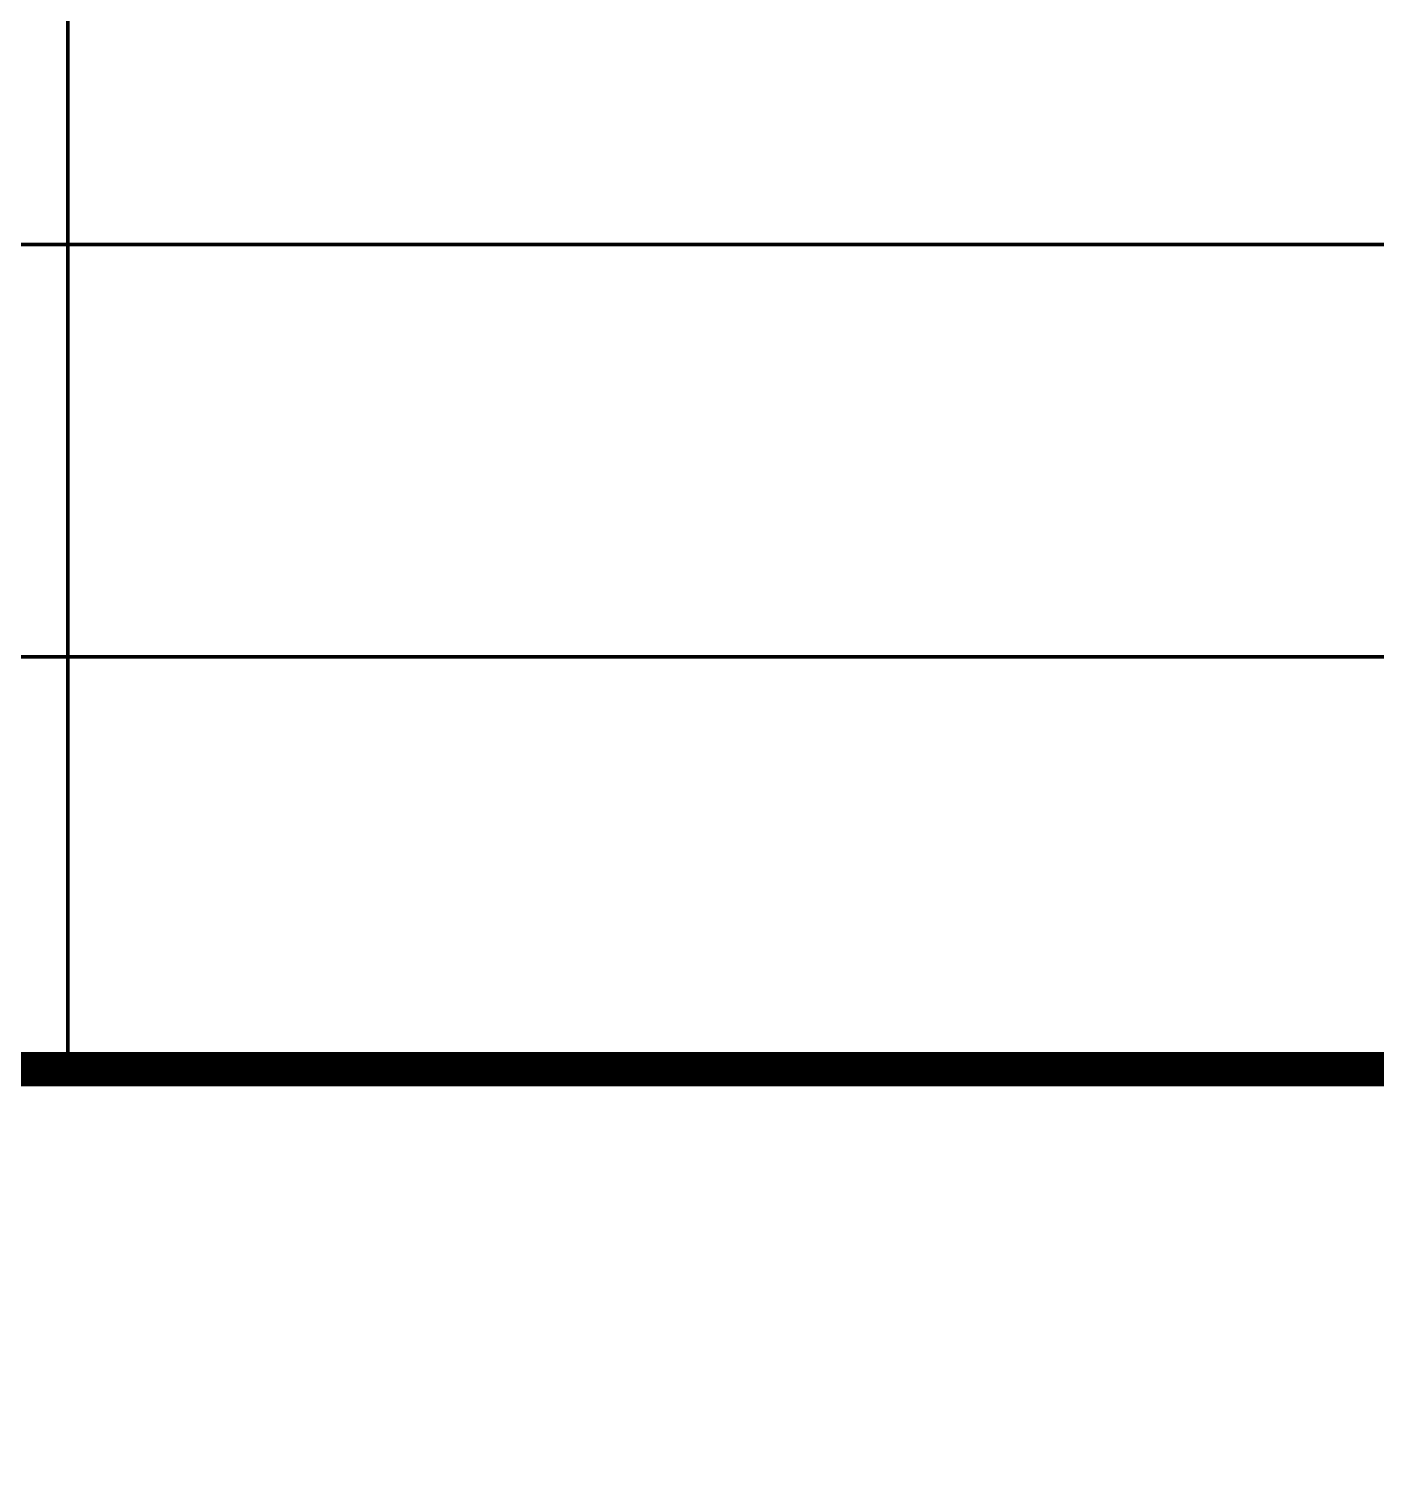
# Model space of a CAD drawing. Extents: x -292644 to 263613, y -713695 to 491457.
# Drawn here: x 172336 to 174295, y 96972 to 99064 of the extents above; entities that cross this region are included whole.
import ezdxf
from ezdxf.xclip import XClip

# ---------------------------------------------------------------- set-up
doc = ezdxf.new("R2010")
doc.units = 0
doc.header["$LTSCALE"] = 1000
doc.header["$MEASUREMENT"] = 0
doc.linetypes.add('X-104 8#10#平面_t3$0$109-34 轴网$0$L1$0$$AUDIT_BAD_LTYPE1', pattern=[0])
doc.layers.get('0').update_dxf_attribs({"linetype": 'CONTINUOUS'})
doc.layers.get('Defpoints').update_dxf_attribs({"linetype": 'CONTINUOUS'})

# ---------------------------------------------------------------- blocks, each defined once
blk = doc.blocks.new('图签信息')
at = {"const_width": 0.5}
for points in [[(-65, 574), (-65, 500.5), (0, 500.5), (0, 574)], [(-65, 0), (0, 0), (0, 500.5), (-65, 500.5)]]:
    blk.add_lwpolyline(points, close=True, dxfattribs=at)
at = {"const_width": 0.05}
for points in [[(-39.145, 566.5), (-39.145, 500.5)], [(-65, 512.5), (0, 512.5)], [(-65, 512.5), (0, 512.5)], [(-65, 506.5), (0, 506.5)], [(-65, 500.5), (0, 500.5)]]:
    blk.add_lwpolyline(points, dxfattribs=at)
blk = doc.blocks.new('图签-A1')
at = {"color": 2}
blk.add_blockref('图签信息', (0, 0), dxfattribs=at)
blk = doc.blocks.new('104-8910 结构')
at = {"layer": 'Defpoints'}
blk.add_lwpolyline([(-19000, -118200), (61000, -118200), (61000, 41800), (-19000, 41800)], close=True, dxfattribs=at)
blk = doc.blocks.new('X-104 8#10#平面_t3')
at = {"xscale": 100, "yscale": 100, "zscale": 100}
blk.add_blockref('图签-A1', (176307, 47500), dxfattribs=at)
at = {"linetype": 'X-104 8#10#平面_t3$0$109-34 轴网$0$L1$0$$AUDIT_BAD_LTYPE1'}
ref = blk.add_blockref('104-8910 结构', (153887, -13300), dxfattribs=dict(at, rotation=180))
XClip(ref).set_block_clipping_path([(-15919.9999999996, -118200.0000000001), (58180.0000000003, -60800.0000000001)])

msp = doc.modelspace()

# ---------------------------------------------------------------- block references
msp.add_blockref('X-104 8#10#平面_t3', (0, 0))

doc.saveas('drawing.dxf')
